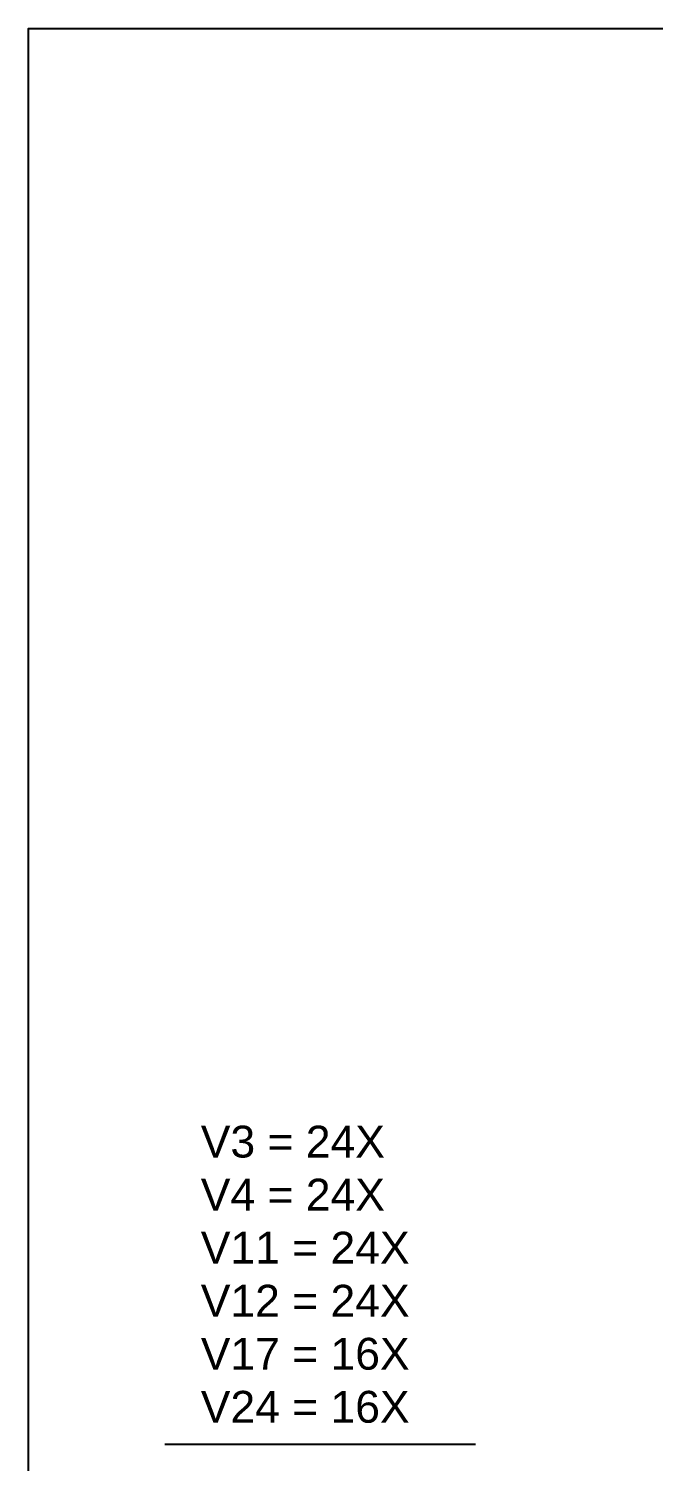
# Model space of a CAD drawing. Extents: x 15230 to 29563, y 3128 to 7338.
# Drawn here: x 24261 to 24496, y 5912 to 6452 of the extents above; entities that cross this region are included whole.
import ezdxf

# ---------------------------------------------------------------- set-up
doc = ezdxf.new("R2010")
doc.units = 0
doc.layers.add('VIGAS', color=3, linetype='Continuous')
doc.styles.add('R80-50', font='arial.ttf', dxfattribs={"height": 10})

msp = doc.modelspace()

# ---------------------------------------------------------------- linework, layer by layer
at = {"layer": 'VIGAS', "color": 7}
msp.add_line((24311.99, 5918.41), (24429.14, 5918.41), dxfattribs=at)
at = {"layer": 'VIGAS'}
msp.add_lwpolyline([(24884.85, 5487.46), (24260.57, 5487.46), (24260.57, 6452.24), (24884.85, 6452.24)], close=True, dxfattribs=at)

# ---------------------------------------------------------------- texts
at = {"layer": 'VIGAS', "color": 7, "style": 'R80-50'}
for s, p in [('V3 = 24X', (24325.49, 6026.56)), ('V4 = 24X', (24325.49, 6006.56)), ('V11 = 24X', (24325.49, 5986.56)), ('V12 = 24X', (24325.49, 5966.56)), ('V17 = 16X', (24325.49, 5946.56)), ('V24 = 16X', (24325.49, 5926.56))]:
    msp.add_text(s, height=12, dxfattribs=at).set_placement(p)

doc.saveas('drawing.dxf')
